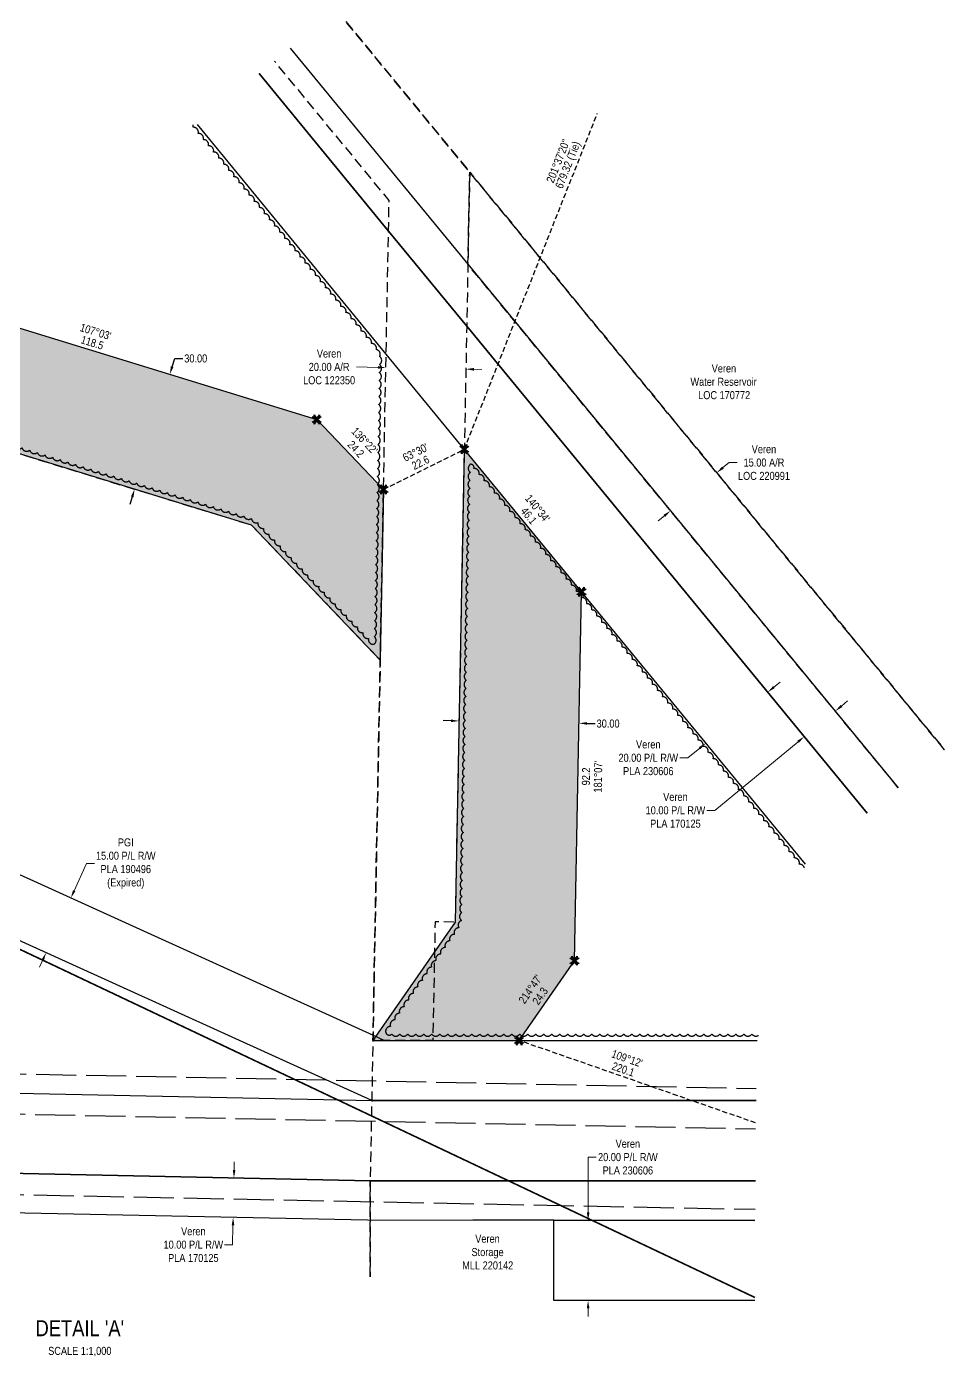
# Model space of a CAD drawing. Extents: x 407676 to 413335, y 6052236 to 6054942.
# Drawn here: x 408730 to 409876, y 6052425 to 6054086 of the extents above; entities that cross this region are included whole.
import ezdxf
from ezdxf.enums import TextEntityAlignment as Align

# ---------------------------------------------------------------- set-up
doc = ezdxf.new("R2010")
doc.units = 0
doc.header["$LTSCALE"] = 5
doc.header["$PDSIZE"] = 0.5
for name, pattern in [('0', [1, 1, 0]), ('DASHDOT2', [12.7, 6.35, -3.175, 0, -3.175]), ('foc-ACCESSROAD', [3.75, 2.5, -1.25]), ('foc-TIELINE', [1.875, 1.25, -0.625]), ('foc-TRAV', [1.875, 1.25, -0.625]), ('foc-UNSURVEYED', [12.5, 10, -2.5])]:
    doc.linetypes.add(name, pattern=pattern)
doc.layers.get('Defpoints').update_dxf_attribs({"color": 9})
for name, color, linetype in [('AS-WILDLIFE', 131, 'DASHDOT2'), ('C-AR', 13, 'foc-ACCESSROAD'), ('C-RW', 13, 'Continuous'), ('C-WS', 13, 'foc-ACCESSROAD'), ('DETAIL-T', 7, 'Continuous'), ('F-RW', 190, 'Continuous'), ('L-BD', 7, 'Continuous'), ('L-MON', 1, 'Continuous'), ('L-TIE', 7, 'foc-TIELINE'), ('L-USEC', 7, 'foc-UNSURVEYED'), ('P-PROPOSED', 10, 'Continuous'), ('P-PROPOSED-H', 21, 'Continuous'), ('P-TRAV', 4, 'foc-TRAV'), ('P-TXT', 4, 'Continuous'), ('T-BUSH', 110, '0')]:
    doc.layers.add(name, color=color, linetype=linetype)
for name, color, linetype, lineweight in [('C-AR-T', 13, 'Continuous', 9), ('C-RW-T', 13, 'Continuous', 9), ('C-WS-T', 13, 'Continuous', 9), ('F-RW-T', 190, 'Continuous', 9)]:
    doc.layers.add(name, color=color, linetype=linetype, lineweight=lineweight)
doc.styles.add('80CG', font='ARIALN.TTF', dxfattribs={"height": 10})
doc.styles.add('80L', font='ARIALN.TTF', dxfattribs={"height": 10})
doc.dimstyles.new('Compass 5 000', dxfattribs={"dimscale": 5, "dimtxt": 9, "dimasz": 2, "dimexe": 0.2, "dimexo": 0.0625, "dimgap": 0.5, "dimtad": 0, "dimtih": 1, "dimtoh": 1, "dimzin": 0, "dimdsep": 46, "dimtxsty": '80CG', "dimcen": 0.1, "dimse1": 1, "dimse2": 1, "dimclrd": 256, "dimclrt": 256, "dimaunit": 1, "dimadec": 4, "dimazin": 0, "dimtfac": 0.06, "dimtofl": 0, "dimtmove": 0, "dimatfit": 1, "dimfxl": 0.2, "dimtolj": 1, "dimtzin": 0, "dimlwd": -1, "dimarcsym": 0})

# ---------------------------------------------------------------- blocks, each defined once
blk = doc.blocks.new('*D57')
at = {"layer": 'C-RW-T', "transparency": 16777216}
for p, q in [((409663.3, 6053260.8), (409671, 6053267.2)), ((409570.7, 6053184.6), (409556, 6053172.6)), ((409556, 6053172.6), (409546, 6053172.6))]:
    blk.add_line(p, q, dxfattribs=at)
for points in [[(409662.3, 6053262.1), (409664.4, 6053259.6), (409655.6, 6053254.5)], [(409569.6, 6053185.9), (409571.7, 6053183.4), (409578.4, 6053191)]]:
    blk.add_solid(points, dxfattribs=at)
at = {"layer": 'Defpoints', "color": 0, "transparency": 16777216}
for p in [(409643, 6053269.8), (409655.6, 6053254.5), (409565.8, 6053206.3)]:
    blk.add_point(p, dxfattribs=at)
at = {"layer": 'C-RW-T', "transparency": 16777216, "insert": (409506.4, 6053172.6), "char_height": 10, "attachment_point": 5, "style": '80CG'}
blk.add_mtext('\\A1;Veren\\P20.00 P/L R/W\\PPLA 230606', dxfattribs=at)
blk = doc.blocks.new('*D60')
at = {"layer": 'Defpoints', "color": 0, "transparency": 16777216}
for p in [(408785.1, 6052997.6), (408809.5, 6052986.6), (408778.5, 6052918.3)]:
    blk.add_point(p, dxfattribs=at)
at = {"layer": 'F-RW-T', "transparency": 16777216}
for p, q in [((408789.3, 6053006.7), (408804.6, 6053040.5)), ((408804.6, 6053040.5), (408814.6, 6053040.5)), ((408750, 6052920.2), (408745.9, 6052911.1))]:
    blk.add_line(p, q, dxfattribs=at)
for points in [[(408787.8, 6053007.4), (408790.8, 6053006), (408785.1, 6052997.6)], [(408748.5, 6052920.9), (408751.5, 6052919.5), (408754.2, 6052929.3)]]:
    blk.add_solid(points, dxfattribs=at)
at = {"layer": 'F-RW-T', "transparency": 16777216, "insert": (408853.7, 6053040.5), "char_height": 10, "attachment_point": 5, "style": '80CG'}
blk.add_mtext('\\A1;PGI\\P15.00 P/L R/W\\PPLA 190496\\P(Expired)', dxfattribs=at)
blk = doc.blocks.new('TEMP')
h = blk.add_hatch(color=255)
h.dxf.hatch_style = 1
h.paths.add_polyline_path([(0, 0.25), (-0.67, 1.15), (-0.67, 0.67), (-1.15, 0.67), (-0.25, 0), (-1.15, -0.67), (-0.67, -0.67), (-0.67, -1.15), (0, -0.25), (0.67, -1.15), (0.67, -0.67), (1.15, -0.67), (0.25, 0), (1.15, 0.67), (0.67, 0.67), (0.67, 1.15)])
h.paths.add_polyline_path([(0.57, 0.85), (0.57, 0.57), (0.85, 0.57), (0.08, 0), (0.85, -0.57), (0.57, -0.57), (0.57, -0.85), (0, -0.08), (-0.57, -0.85), (-0.57, -0.57), (-0.85, -0.57), (-0.08, 0), (-0.85, 0.57), (-0.57, 0.57), (-0.57, 0.85), (0, 0.08)], flags=16)
h = blk.add_hatch(color=1)
h.dxf.hatch_style = 1
h.paths.add_polyline_path([(0, 0.08), (-0.57, 0.85), (-0.57, 0.57), (-0.85, 0.57), (-0.08, 0), (-0.85, -0.57), (-0.57, -0.57), (-0.57, -0.85), (0, -0.08), (0.57, -0.85), (0.57, -0.57), (0.85, -0.57), (0.08, 0), (0.85, 0.57), (0.57, 0.57), (0.57, 0.85)])
at = {"color": 1}
for p, q in [((-0.08, 0), (0.08, 0)), ((0, 0.08), (0, -0.08))]:
    blk.add_line(p, q, dxfattribs=at)
at = {"color": 255, "flags": 128}
blk.add_lwpolyline([(-0.25, 0), (-1.15, 0.67), (-0.67, 0.67), (-0.67, 1.15), (0, 0.25), (0.67, 1.15), (0.67, 0.67), (1.15, 0.67), (0.25, 0), (1.15, -0.67), (0.67, -0.67), (0.67, -1.15), (0, -0.25), (-0.67, -1.15), (-0.67, -0.67), (-1.15, -0.67)], close=True, dxfattribs=at)
at = {"color": 1, "flags": 128}
blk.add_lwpolyline([(-0.08, 0), (-0.85, 0.57), (-0.57, 0.57), (-0.57, 0.85), (0, 0.08), (0.57, 0.85), (0.57, 0.57), (0.85, 0.57), (0.08, 0), (0.85, -0.57), (0.57, -0.57), (0.57, -0.85), (0, -0.08), (-0.57, -0.85), (-0.57, -0.57), (-0.85, -0.57)], close=True, dxfattribs=at)
blk = doc.blocks.new('*D62')
at = {"layer": 'Defpoints', "color": 0, "transparency": 16777216}
for p in [(408908.7, 6053651.4), (408930.7, 6053644.6), (408886.7, 6053501.3)]:
    blk.add_point(p, dxfattribs=at)
at = {"layer": 'P-TXT', "transparency": 16777216}
for p, q in [((408911.6, 6053660.9), (408914.8, 6053671.2)), ((408914.8, 6053671.2), (408924.8, 6053671.2)), ((408861.8, 6053498.5), (408858.8, 6053488.9))]:
    blk.add_line(p, q, dxfattribs=at)
for points in [[(408910, 6053661.4), (408913.2, 6053660.4), (408908.7, 6053651.4)], [(408860.2, 6053499), (408863.4, 6053498), (408864.7, 6053508)]]:
    blk.add_solid(points, dxfattribs=at)
at = {"layer": 'P-TXT', "transparency": 16777216, "insert": (408941.1, 6053671.2), "char_height": 10, "attachment_point": 5, "style": '80CG'}
blk.add_mtext('\\A1;30.00', dxfattribs=at)
blk = doc.blocks.new('*D63')
at = {"layer": 'Defpoints', "color": 0, "transparency": 16777216}
for p in [(409419.9, 6053215.7), (409269.3, 6053185.5), (409419.3, 6053182.6)]:
    blk.add_point(p, dxfattribs=at)
at = {"layer": 'P-TXT', "transparency": 16777216}
for p, q in [((409260, 6053218.8), (409250, 6053219)), ((409429.9, 6053215.5), (409439.9, 6053215.3))]:
    blk.add_line(p, q, dxfattribs=at)
for points in [[(409260, 6053220.5), (409260, 6053217.2), (409270, 6053218.6)], [(409429.9, 6053217.2), (409429.9, 6053213.9), (409419.9, 6053215.7)]]:
    blk.add_solid(points, dxfattribs=at)
at = {"layer": 'P-TXT', "transparency": 16777216, "insert": (409456.2, 6053215.3), "char_height": 10, "attachment_point": 5, "style": '80CG', "bg_fill": 3, "box_fill_scale": 1.1, "bg_fill_color": 256, "bg_fill_true_color": 13158600, "bg_fill_transparency": 0}
blk.add_mtext('\\A1;30.00', dxfattribs=at)
blk = doc.blocks.new('*D64')
at = {"layer": 'C-RW-T', "transparency": 16777216}
for p, q in [((409747.7, 6053237.2), (409755.4, 6053243.6)), ((409693.5, 6053192.7), (409589.4, 6053107)), ((409589.4, 6053107), (409579.4, 6053107))]:
    blk.add_line(p, q, dxfattribs=at)
for points in [[(409746.6, 6053238.5), (409748.8, 6053235.9), (409740, 6053230.9)], [(409692.4, 6053193.9), (409694.6, 6053191.4), (409701.2, 6053199)]]:
    blk.add_solid(points, dxfattribs=at)
at = {"layer": 'Defpoints', "color": 0, "transparency": 16777216}
for p in [(409742.9, 6053227.3), (409701.2, 6053199), (409704.1, 6053195.5)]:
    blk.add_point(p, dxfattribs=at)
at = {"layer": 'C-RW-T', "transparency": 16777216, "insert": (409540.3, 6053107), "char_height": 10, "attachment_point": 5, "style": '80CG'}
blk.add_mtext('\\A1;Veren\\P10.00 P/L R/W\\PPLA 170125', dxfattribs=at)
blk = doc.blocks.new('*D65')
at = {"layer": 'C-AR-T', "transparency": 16777216}
for p, q in [((409599.7, 6053534.9), (409607.4, 6053541.2)), ((409607.4, 6053541.2), (409617.4, 6053541.2)), ((409526.5, 6053474.7), (409518.8, 6053468.3))]:
    blk.add_line(p, q, dxfattribs=at)
for points in [[(409598.6, 6053536.2), (409600.7, 6053533.6), (409591.9, 6053528.5)], [(409525.4, 6053476), (409527.5, 6053473.4), (409534.2, 6053481)]]:
    blk.add_solid(points, dxfattribs=at)
at = {"layer": 'Defpoints', "color": 0, "transparency": 16777216}
for p in [(409591.9, 6053528.5), (409592.9, 6053527.4), (409535.1, 6053479.9)]:
    blk.add_point(p, dxfattribs=at)
at = {"layer": 'C-AR-T', "transparency": 16777216, "insert": (409650.9, 6053541.2), "char_height": 10, "attachment_point": 5, "style": '80CG'}
blk.add_mtext('\\A1;Veren\\P15.00 A/R\\PLOC 220991', dxfattribs=at)
blk = doc.blocks.new('*D66')
at = {"layer": 'C-AR-T', "transparency": 16777216}
for p, q in [((409168.6, 6053660), (409142, 6053660.6)), ((409288.5, 6053657.7), (409298.5, 6053657.5))]:
    blk.add_line(p, q, dxfattribs=at)
for points in [[(409168.6, 6053661.7), (409168.6, 6053658.4), (409178.6, 6053659.8)], [(409288.6, 6053659.3), (409288.5, 6053656), (409278.5, 6053657.9)]]:
    blk.add_solid(points, dxfattribs=at)
at = {"layer": 'Defpoints', "color": 0, "transparency": 16777216}
for p in [(409179, 6053680.3), (409278.9, 6053678.4), (409178.6, 6053659.8)]:
    blk.add_point(p, dxfattribs=at)
at = {"layer": 'C-AR-T', "transparency": 16777216, "insert": (409107.7, 6053660.6), "char_height": 10, "attachment_point": 5, "style": '80CG'}
blk.add_mtext('\\A1;Veren\\P20.00 A/R\\PLOC 122350', dxfattribs=at)
blk = doc.blocks.new('*D74')
at = {"layer": 'C-RW-T', "transparency": 16777216}
for p, q in [((408989, 6052658), (408989.2, 6052668)), ((408987.6, 6052588.8), (408987.1, 6052564.7)), ((408987.1, 6052564.7), (408977.1, 6052564.7))]:
    blk.add_line(p, q, dxfattribs=at)
for points in [[(408987.4, 6052658.1), (408990.7, 6052658), (408988.8, 6052648)], [(408986, 6052588.8), (408989.3, 6052588.7), (408987.8, 6052598.8)]]:
    blk.add_solid(points, dxfattribs=at)
at = {"layer": 'Defpoints', "color": 0, "transparency": 16777216}
for p in [(408913, 6052649.6), (408912, 6052600.3), (408987.8, 6052598.8)]:
    blk.add_point(p, dxfattribs=at)
at = {"layer": 'C-RW-T', "transparency": 16777216, "insert": (408938.1, 6052564.7), "char_height": 10, "attachment_point": 5, "style": '80CG'}
blk.add_mtext('\\A1;Veren\\P10.00 P/L R/W\\PPLA 170125', dxfattribs=at)
blk = doc.blocks.new('*D75')
at = {"layer": 'C-RW-T', "transparency": 16777216}
for p, q in [((409431.3, 6052605.2), (409431.3, 6052674)), ((409431.3, 6052674), (409441.3, 6052674)), ((409431.2, 6052485.1), (409431.2, 6052475.1))]:
    blk.add_line(p, q, dxfattribs=at)
for points in [[(409429.6, 6052605.2), (409433, 6052605.2), (409431.3, 6052595.2)], [(409429.6, 6052485.1), (409432.9, 6052485.1), (409431.2, 6052495.1)]]:
    blk.add_solid(points, dxfattribs=at)
at = {"layer": 'Defpoints', "color": 0, "transparency": 16777216}
for p in [(409431.3, 6052595.2), (409494.5, 6052595.2), (409494.4, 6052495.1)]:
    blk.add_point(p, dxfattribs=at)
at = {"layer": 'C-RW-T', "transparency": 16777216, "insert": (409480.9, 6052674), "char_height": 10, "attachment_point": 5, "style": '80CG'}
blk.add_mtext('\\A1;Veren\\P20.00 P/L R/W\\PPLA 230606', dxfattribs=at)

msp = doc.modelspace()

# ---------------------------------------------------------------- hatches: boundary and pattern name
at = {"layer": 'P-PROPOSED-H'}
h = msp.add_hatch(color=256, dxfattribs=at)
h.dxf.hatch_style = 1
h.paths.add_polyline_path([(409171.559, 6053294.608), (409010.755, 6053463.227), (408471.591, 6053628.615), (408501.985, 6053695.895), (408525.942, 6053768.774), (409092.204, 6053595.073), (409175.658, 6053507.563)])
h = msp.add_hatch(color=256, dxfattribs=at)
h.dxf.hatch_style = 1
h.paths.add_polyline_path([(409344.966, 6052819.674), (409414.126, 6052919.276), (409423.095, 6053379.811), (409276.599, 6053557.895), (409265.103, 6052967.539), (409162.406, 6052819.641)])

# ---------------------------------------------------------------- linework, layer by layer
at = {"layer": 'AS-WILDLIFE', "const_width": 2.001, "flags": 128}
msp.add_lwpolyline([(407694.769, 6053419.484), (409639.676, 6052498.739)], dxfattribs=at)
at = {"layer": 'C-AR', "flags": 128}
for points in [[(409116.867, 6054106.225), (409283.363, 6053903.738), (409281.061, 6053788.781), (409279.598, 6053711.632), (409276.599, 6053557.895), (409265.103, 6052967.539), (409240.107, 6052968.002), (409237.215, 6052819.655), (409177.043, 6052819.617), (409162.406, 6052819.608), (409162.537, 6052826.382), (409171.559, 6053294.608), (409178.914, 6053676.668), (409181.937, 6053830.354), (409182.649, 6053868.566), (409039.481, 6054042.594)], [(409876.335, 6053182.704), (409283.363, 6053903.738), (409116.867, 6054106.225)], [(409818.645, 6053135.247), (409281.061, 6053788.781), (409283.363, 6053903.738), (409876.335, 6053182.704)]]:
    msp.add_lwpolyline(points, dxfattribs=at)
at = {"layer": 'C-RW'}
for points in [[(409059.022, 6054058.662), (409281.061, 6053788.781), (409818.645, 6053135.247)], [(409779.894, 6053103.37), (409279.598, 6053711.632), (409181.937, 6053830.354), (409020.328, 6054026.846)], [(409020.328, 6054026.846), (409181.937, 6053830.354), (409279.598, 6053711.632), (409779.894, 6053103.37)], [(409702.723, 6053039.887), (409276.599, 6053557.895), (409178.914, 6053676.668), (408943.102, 6053963.346)], [(409640.427, 6052644.532), (409159.001, 6052644.405), (408232.632, 6052663.844), (408235.097, 6052763.812), (409160.955, 6052744.799), (409181.009, 6052744.635), (409641.109, 6052744.636)], [(409639.713, 6052595.1), (409388.309, 6052595.229), (409287.121, 6052595.3), (409158.987, 6052594.748), (409155.781, 6052595.372), (408156.67, 6052615.592), (408157.085, 6052636.44), (408157.661, 6052665.42), (408232.632, 6052663.844), (409159.001, 6052644.405), (409640.427, 6052644.532)], [(409639.675, 6052495.055), (409388.294, 6052495.151), (409388.309, 6052595.229), (409639.713, 6052595.1)]]:
    msp.add_lwpolyline(points, dxfattribs=at)
at = {"layer": 'C-WS', "flags": 128}
for points in [[(408129.238, 6052557.719), (408128.154, 6052561.969), (408124.046, 6052580.811), (408120.599, 6052599.78), (408117.817, 6052618.862), (408115.782, 6052637.261), (408114.259, 6052657.259), (408113.894, 6052666.34), (408113.488, 6052676.527), (408113.389, 6052695.808), (408113.965, 6052715.082), (408115.216, 6052734.325), (408117.135, 6052753.512), (408119.725, 6052772.621), (408122.368, 6052788.032), (408122.978, 6052791.626), (408126.897, 6052810.508), (408131.47, 6052829.24), (408136.698, 6052847.801), (408142.567, 6052866.17), (408149.076, 6052884.321), (408163.961, 6052919.887), (408164.067, 6052924.504), (408171.618, 6053314.345), (408246.442, 6053312.464), (408328.058, 6053310.884), (408471.591, 6053628.615), (409010.755, 6053463.227), (409171.559, 6053294.608), (409162.537, 6052826.382), (409162.402, 6052819.417), (409161.394, 6052767.42), (409160.955, 6052744.799), (409159.001, 6052644.405), (409159.002, 6052616.563), (409158.987, 6052594.748), (409158.961, 6052524.525)], [(409158.961, 6052524.525), (409158.987, 6052594.748), (409159.002, 6052616.563), (409159.001, 6052644.405), (409640.427, 6052644.532)]]:
    msp.add_lwpolyline(points, dxfattribs=at)
at = {"layer": 'F-RW'}
msp.add_lwpolyline([(409641.109, 6052744.636), (409181.009, 6052744.635), (409160.955, 6052744.799), (409108.702, 6052768.464), (408447.912, 6053068.22), (408478.582, 6053136.694), (409162.537, 6052826.382), (409177.043, 6052819.617), (409237.215, 6052819.655), (409642.3, 6052819.729)], dxfattribs=at)
at = {"layer": 'L-TIE'}
msp.add_line((409276.599, 6053557.895), (409442.744, 6053977.057), dxfattribs=at)
at = {"layer": 'L-USEC'}
for p, q in [((407679.39, 6052798.632), (409641.109, 6052759.698)), ((407678.393, 6052748.372), (409640.41, 6052709.432)), ((407676.398, 6052647.852), (409639.72, 6052608.886))]:
    msp.add_line(p, q, dxfattribs=at)
at = {"layer": 'P-PROPOSED', "flags": 128}
msp.add_lwpolyline([(409171.559, 6053294.608), (409010.755, 6053463.227), (408471.591, 6053628.615), (408501.985, 6053695.895), (408525.942, 6053768.774), (409092.204, 6053595.073), (409175.658, 6053507.563)], close=True, dxfattribs=at)
at = {"layer": 'P-PROPOSED'}
msp.add_lwpolyline([(409344.966, 6052819.674), (409414.126, 6052919.276), (409423.095, 6053379.811), (409276.599, 6053557.895), (409265.103, 6052967.539), (409162.406, 6052819.641)], close=True, dxfattribs=at)
at = {"layer": 'P-TRAV'}
for p, q in [((409175.658, 6053507.563), (409276.599, 6053557.895)), ((409640.536, 6052716.75), (409344.966, 6052819.674))]:
    msp.add_line(p, q, dxfattribs=at)
at = {"layer": 'T-BUSH', "flags": 128}
for points in [[(408586.94, 6053935.719, 0.14820043), (408588.147, 6053932.392, 0.52056705), (408585.025, 6053922.896, 0.52056705), (408581.904, 6053913.4, 0.52056705), (408578.782, 6053903.905, 0.52056705), (408575.66, 6053894.409, 0.52056705), (408572.539, 6053884.913, 0.52056705), (408569.417, 6053875.418, 0.52056705), (408566.296, 6053865.922, 0.52056705), (408563.174, 6053856.426, 0.52056705), (408560.053, 6053846.93, 0.52056705), (408556.931, 6053837.435, 0.52056705), (408553.809, 6053827.939, 0.52056705), (408550.688, 6053818.443, 0.52056705), (408547.566, 6053808.947, 0.52056705), (408544.445, 6053799.452, 0.52056705), (408541.323, 6053789.956, 0.52056705), (408538.201, 6053780.46, 0.52056705), (408535.08, 6053770.964, 0.52056705), (408531.958, 6053761.469, 0.52056705), (408528.837, 6053751.973, 0.52056705), (408525.715, 6053742.477, 0.52056705), (408522.594, 6053732.981, 0.52056705), (408519.472, 6053723.486, 0.52056705), (408516.35, 6053713.99, 0.52056705), (408513.229, 6053704.494, 0.52056705), (408510.107, 6053694.998, 0.52056705), (408506.202, 6053685.807, 0.52056705), (408502.087, 6053676.698, 0.52056705), (408497.972, 6053667.589, 0.52056705), (408493.857, 6053658.48, 0.52056705), (408489.742, 6053649.37, 0.52056705), (408485.627, 6053640.261, 0.52056705), (408485.183, 6053632.81, 0.52056705), (408494.739, 6053629.879, 0.52056705), (408504.295, 6053626.948, 0.52056705), (408513.851, 6053624.016, 0.52056705), (408523.407, 6053621.085, 0.52056705), (408532.963, 6053618.154, 0.52056705), (408542.52, 6053615.222, 0.52056705), (408552.076, 6053612.291, 0.52056705), (408561.632, 6053609.36, 0.52056705), (408571.188, 6053606.428, 0.52056705), (408580.744, 6053603.497, 0.52056705), (408590.301, 6053600.566, 0.52056705), (408599.857, 6053597.634, 0.52056705), (408609.413, 6053594.703, 0.52056705), (408618.969, 6053591.771, 0.52056705), (408628.525, 6053588.84, 0.52056705), (408638.081, 6053585.909, 0.52056705), (408647.638, 6053582.977, 0.52056705), (408657.194, 6053580.046, 0.52056705), (408666.75, 6053577.115, 0.52056705), (408676.306, 6053574.183, 0.52056705), (408685.862, 6053571.252, 0.52056705), (408695.418, 6053568.321, 0.52056705), (408704.975, 6053565.389, 0.52056705), (408714.531, 6053562.458, 0.52056705), (408724.087, 6053559.526, 0.52056705), (408733.643, 6053556.595, 0.52056705), (408743.199, 6053553.664, 0.52056705), (408752.756, 6053550.732, 0.52056705), (408762.312, 6053547.801, 0.52056705), (408771.868, 6053544.87, 0.52056705), (408781.424, 6053541.938, 0.52056705), (408790.98, 6053539.007, 0.52056705), (408800.536, 6053536.076, 0.52056705), (408810.093, 6053533.144, 0.52056705), (408819.649, 6053530.213, 0.52056705), (408829.205, 6053527.282, 0.52056705), (408838.761, 6053524.35, 0.52056705), (408848.317, 6053521.419, 0.52056705), (408857.874, 6053518.487, 0.52056705), (408867.43, 6053515.556, 0.52056705), (408876.986, 6053512.625, 0.52056705), (408886.542, 6053509.693, 0.52056705), (408896.098, 6053506.762, 0.52056705), (408905.654, 6053503.831, 0.52056705), (408915.211, 6053500.899, 0.52056705), (408924.767, 6053497.968, 0.52056705), (408934.323, 6053495.037, 0.52056705), (408943.879, 6053492.105, 0.52056705), (408953.435, 6053489.174, 0.52056705), (408962.991, 6053486.242, 0.52056705), (408972.548, 6053483.311, 0.52056705), (408982.104, 6053480.38, 0.52056705), (408991.66, 6053477.448, 0.52056705), (409001.216, 6053474.517, 0.52056705), (409010.772, 6053471.586, 0.52056705), (409018.874, 6053466.3, 0.52056705), (409025.772, 6053459.066, 0.52056705), (409032.671, 6053451.833, 0.52056705), (409039.569, 6053444.599, 0.52056705), (409046.468, 6053437.365, 0.52056705), (409053.366, 6053430.132, 0.52056705), (409060.264, 6053422.898, 0.52056705), (409067.163, 6053415.664, 0.52056705), (409074.061, 6053408.431, 0.52056705), (409080.96, 6053401.197, 0.52056705), (409087.858, 6053393.963, 0.52056705), (409094.756, 6053386.73, 0.52056705), (409101.655, 6053379.496, 0.52056705), (409108.553, 6053372.263, 0.52056705), (409115.452, 6053365.029, 0.52056705), (409122.35, 6053357.795, 0.52056705), (409129.248, 6053350.562, 0.52056705), (409136.147, 6053343.328, 0.52056705), (409143.045, 6053336.094, 0.52056705), (409149.944, 6053328.861, 0.52056705), (409156.842, 6053321.627, 0.52056705), (409163.74, 6053314.393, 0.52056705), (409164.125, 6053323.894, 0.52056705), (409164.317, 6053333.887, 0.52056705), (409164.51, 6053343.881, 0.52056705), (409164.702, 6053353.875, 0.52056705), (409164.894, 6053363.869, 0.52056705), (409165.087, 6053373.863, 0.52056705), (409165.279, 6053383.857, 0.52056705), (409165.471, 6053393.85, 0.52056705), (409165.664, 6053403.844, 0.52056705), (409165.856, 6053413.838, 0.52056705), (409166.049, 6053423.832, 0.52056705), (409166.241, 6053433.826, 0.52056705), (409166.433, 6053443.819, 0.52056705), (409166.626, 6053453.813, 0.52056705), (409166.818, 6053463.807, 0.52056705), (409167.01, 6053473.801, 0.52056705), (409167.203, 6053483.795, 0.52056705), (409167.395, 6053493.789, 0.52056705), (409167.588, 6053503.782, 0.52056705), (409167.781, 6053513.776, 0.52056705), (409167.974, 6053523.77, 0.52056705), (409168.168, 6053533.764, 0.52056705), (409168.361, 6053543.758, 0.52056705), (409168.555, 6053553.751, 0.52056705), (409168.748, 6053563.745, 0.52056705), (409168.942, 6053573.739, 0.52056705), (409169.135, 6053583.733, 0.52056705), (409169.329, 6053593.727, 0.52056705), (409169.522, 6053603.72, 0.52056705), (409169.716, 6053613.714, 0.52056705), (409169.909, 6053623.708, 0.52056705), (409170.103, 6053633.702, 0.52056705), (409170.296, 6053643.696, 0.52056705), (409170.49, 6053653.689, 0.52056705), (409170.684, 6053663.683, 0.52056705), (409170.877, 6053673.677, 0.52056705), (409166.768, 6053682.173, 0.52056705), (409160.409, 6053689.885, 0.52056705), (409154.051, 6053697.597, 0.52056705), (409147.692, 6053705.31, 0.52056705), (409141.333, 6053713.022, 0.52056705), (409134.974, 6053720.734, 0.52056705), (409128.616, 6053728.447, 0.52056705), (409122.257, 6053736.159, 0.52056705), (409115.898, 6053743.871, 0.52056705), (409109.54, 6053751.584, 0.52056705), (409103.181, 6053759.296, 0.52056705), (409096.822, 6053767.009, 0.52056705), (409090.464, 6053774.721, 0.52056705), (409084.105, 6053782.433, 0.52056705), (409077.746, 6053790.146, 0.52056705), (409071.388, 6053797.858, 0.52056705), (409065.029, 6053805.57, 0.52056705), (409058.67, 6053813.283, 0.52056705), (409052.312, 6053820.995, 0.52056705), (409045.953, 6053828.708, 0.52056705), (409039.594, 6053836.42, 0.52056705), (409033.236, 6053844.132, 0.52056705), (409026.877, 6053851.845, 0.52056705), (409020.518, 6053859.557, 0.52056705), (409014.16, 6053867.269, 0.52056705), (409007.801, 6053874.982, 0.52056705), (409001.442, 6053882.694, 0.52056705), (408995.084, 6053890.406, 0.52056705), (408988.725, 6053898.119, 0.52056705), (408982.366, 6053905.831, 0.52056705), (408976.008, 6053913.544, 0.52056705), (408969.649, 6053921.256, 0.52056705), (408963.29, 6053928.968, 0.52056705), (408956.931, 6053936.681, 0.52056705), (408950.573, 6053944.393, 0.52056705), (408944.214, 6053952.105, 0.52056705), (408937.855, 6053959.818, 0.13018417), (408937.891, 6053962.942, 0.13018417)], [(409701.398, 6053035.062, 0.37166842), (409694.994, 6053039.805, 0.52056705), (409688.669, 6053047.545, 0.52056705), (409682.345, 6053055.286, 0.52056705), (409676.02, 6053063.026, 0.52056705), (409669.696, 6053070.767, 0.52056705), (409663.371, 6053078.507, 0.52056705), (409657.047, 6053086.248, 0.52056705), (409650.722, 6053093.988, 0.52056705), (409644.398, 6053101.728, 0.52056705), (409638.073, 6053109.469, 0.52056705), (409631.749, 6053117.209, 0.52056705), (409625.424, 6053124.95, 0.52056705), (409619.1, 6053132.69, 0.52056705), (409612.775, 6053140.431, 0.52056705), (409606.451, 6053148.171, 0.52056705), (409600.126, 6053155.911, 0.52056705), (409593.802, 6053163.652, 0.52056705), (409587.477, 6053171.392, 0.52056705), (409581.153, 6053179.133, 0.52056705), (409574.828, 6053186.873, 0.52056705), (409568.504, 6053194.613, 0.52056705), (409562.179, 6053202.354, 0.52056705), (409555.855, 6053210.094, 0.52056705), (409549.53, 6053217.835, 0.52056705), (409543.206, 6053225.575, 0.52056705), (409536.881, 6053233.316, 0.52056705), (409530.557, 6053241.056, 0.52056705), (409524.232, 6053248.796, 0.52056705), (409517.908, 6053256.537, 0.52056705), (409511.583, 6053264.277, 0.52056705), (409505.259, 6053272.018, 0.52056705), (409498.934, 6053279.758, 0.52056705), (409492.61, 6053287.499, 0.52056705), (409486.285, 6053295.239, 0.52056705), (409479.961, 6053302.979, 0.52056705), (409473.636, 6053310.72, 0.52056705), (409467.312, 6053318.46, 0.52056705), (409460.987, 6053326.201, 0.52056705), (409454.663, 6053333.941, 0.52056705), (409448.338, 6053341.682, 0.52056705), (409442.014, 6053349.422, 0.52056705), (409435.689, 6053357.162, 0.52056705), (409429.365, 6053364.903, 0.52056705), (409423.04, 6053372.643, 0.52056705), (409416.666, 6053380.342, 0.52056705), (409410.262, 6053388.017, 0.52056705), (409403.858, 6053395.692, 0.52056705), (409397.454, 6053403.367, 0.52056705), (409391.051, 6053411.042, 0.52056705), (409384.647, 6053418.717, 0.52056705), (409378.243, 6053426.392, 0.52056705), (409371.839, 6053434.067, 0.52056705), (409365.436, 6053441.742, 0.52056705), (409359.032, 6053449.417, 0.52056705), (409352.628, 6053457.092, 0.52056705), (409346.224, 6053464.767, 0.52056705), (409339.821, 6053472.442, 0.52056705), (409333.417, 6053480.117, 0.52056705), (409327.013, 6053487.792, 0.52056705), (409320.609, 6053495.467, 0.52056705), (409314.206, 6053503.142, 0.52056705), (409307.802, 6053510.817, 0.52056705), (409301.398, 6053518.492, 0.52056705), (409294.995, 6053526.167, 0.52056705), (409288.591, 6053533.842, 0.52056705), (409284.232, 6053539.066, 0.52056705), (409284.037, 6053529.072, 0.52056705), (409283.843, 6053519.078, 0.52056705), (409283.648, 6053509.085, 0.52056705), (409283.453, 6053499.091, 0.52056705), (409283.259, 6053489.097, 0.52056705), (409283.064, 6053479.103, 0.52056705), (409282.87, 6053469.109, 0.52056705), (409282.675, 6053459.116, 0.52056705), (409282.48, 6053449.122, 0.52056705), (409282.286, 6053439.128, 0.52056705), (409282.091, 6053429.134, 0.52056705), (409281.896, 6053419.141, 0.52056705), (409281.702, 6053409.147, 0.52056705), (409281.507, 6053399.153, 0.52056705), (409281.312, 6053389.159, 0.52056705), (409281.118, 6053379.165, 0.52056705), (409280.923, 6053369.172, 0.52056705), (409280.728, 6053359.178, 0.52056705), (409280.534, 6053349.184, 0.52056705), (409280.339, 6053339.19, 0.52056705), (409280.144, 6053329.197, 0.52056705), (409279.95, 6053319.203, 0.52056705), (409279.755, 6053309.209, 0.52056705), (409279.561, 6053299.215, 0.52056705), (409279.366, 6053289.222, 0.52056705), (409279.171, 6053279.228, 0.52056705), (409278.977, 6053269.234, 0.52056705), (409278.782, 6053259.24, 0.52056705), (409278.587, 6053249.246, 0.52056705), (409278.393, 6053239.253, 0.52056705), (409278.198, 6053229.259, 0.52056705), (409278.003, 6053219.265, 0.52056705), (409277.809, 6053209.271, 0.52056705), (409277.614, 6053199.278, 0.52056705), (409277.419, 6053189.284, 0.52056705), (409277.225, 6053179.29, 0.52056705), (409277.03, 6053169.296, 0.52056705), (409276.835, 6053159.302, 0.52056705), (409276.641, 6053149.309, 0.52056705), (409276.446, 6053139.315, 0.52056705), (409276.252, 6053129.321, 0.52056705), (409276.057, 6053119.327, 0.52056705), (409275.862, 6053109.334, 0.52056705), (409275.668, 6053099.34, 0.52056705), (409275.473, 6053089.346, 0.52056705), (409275.278, 6053079.352, 0.52056705), (409275.084, 6053069.358, 0.52056705), (409274.889, 6053059.365, 0.52056705), (409274.694, 6053049.371, 0.52056705), (409274.5, 6053039.377, 0.52056705), (409274.305, 6053029.383, 0.52056705), (409274.11, 6053019.39, 0.52056705), (409273.916, 6053009.396, 0.52056705), (409273.721, 6052999.402, 0.52056705), (409273.526, 6052989.408, 0.52056705), (409273.332, 6052979.415, 0.52056705), (409273.137, 6052969.421, 0.52056705), (409269.891, 6052960.415, 0.52056705), (409264.19, 6052952.205, 0.52056705), (409258.489, 6052943.994, 0.52056705), (409252.788, 6052935.784, 0.52056705), (409247.087, 6052927.574, 0.52056705), (409241.386, 6052919.363, 0.52056705), (409235.685, 6052911.153, 0.52056705), (409229.983, 6052902.942, 0.52056705), (409224.282, 6052894.732, 0.52056705), (409218.581, 6052886.521, 0.52056705), (409212.88, 6052878.311, 0.52056705), (409207.179, 6052870.101, 0.52056705), (409201.478, 6052861.89, 0.52056705), (409195.777, 6052853.68, 0.52056705), (409190.076, 6052845.469, 0.52056705), (409184.375, 6052837.259, 0.52056705), (409178.674, 6052829.048, 0.52056705), (409185.977, 6052827.642, 0.52056705), (409195.973, 6052827.644, 0.52056705), (409205.969, 6052827.645, 0.52056705), (409215.964, 6052827.647, 0.52056705), (409225.96, 6052827.649, 0.52056705), (409235.956, 6052827.651, 0.52056705), (409245.951, 6052827.653, 0.52056705), (409255.947, 6052827.655, 0.52056705), (409265.943, 6052827.656, 0.52056705), (409275.938, 6052827.658, 0.52056705), (409285.934, 6052827.66, 0.52056705), (409295.93, 6052827.662, 0.52056705), (409305.925, 6052827.664, 0.52056705), (409315.921, 6052827.666, 0.52056705), (409325.917, 6052827.667, 0.52056705), (409335.912, 6052827.669, 0.52056705), (409345.908, 6052827.671, 0.52056705), (409355.904, 6052827.673, 0.52056705), (409365.899, 6052827.675, 0.52056705), (409375.895, 6052827.677, 0.52056705), (409385.891, 6052827.678, 0.52056705), (409395.886, 6052827.68, 0.52056705), (409405.882, 6052827.682, 0.52056705), (409415.878, 6052827.684, 0.52056705), (409425.873, 6052827.686, 0.52056705), (409435.869, 6052827.688, 0.52056705), (409445.865, 6052827.689, 0.52056705), (409455.86, 6052827.691, 0.52056705), (409465.856, 6052827.693, 0.52056705), (409475.852, 6052827.695, 0.52056705), (409485.847, 6052827.697, 0.52056705), (409495.843, 6052827.699, 0.52056705), (409505.839, 6052827.7, 0.52056705), (409515.834, 6052827.702, 0.52056705), (409525.83, 6052827.704, 0.52056705), (409535.826, 6052827.706, 0.52056705), (409545.821, 6052827.708, 0.52056705), (409555.817, 6052827.71, 0.52056705), (409565.813, 6052827.711, 0.52056705), (409575.808, 6052827.713, 0.52056705), (409585.804, 6052827.715, 0.52056705), (409595.8, 6052827.717, 0.52056705), (409605.795, 6052827.719, 0.52056705), (409615.791, 6052827.721, 0.52056705), (409625.787, 6052827.722, 0.52056705), (409635.782, 6052827.724, 0.40043132), (409644.04, 6052826.068, 0.40043132)]]:
    msp.add_lwpolyline(points, format="xyb", dxfattribs=at)

# ---------------------------------------------------------------- block references
at = {"layer": 'L-MON', "color": 3, "xscale": 4.997835, "yscale": 4.997835, "zscale": 4.997835}
for p in [(409092.204, 6053595.073), (409276.599, 6053557.895), (409175.658, 6053507.563), (409423.095, 6053379.811), (409414.126, 6052919.276), (409344.966, 6052819.674)]:
    msp.add_blockref('TEMP', p, dxfattribs=at)

# ---------------------------------------------------------------- texts
at = {"layer": 'C-AR-T', "insert": (409558.967, 6053663.778), "char_height": 10, "attachment_point": 1, "style": '80L'}
msp.add_mtext_dynamic_manual_height_columns('\\pi26.64959;Veren\\P\\pi0.12844;Water Reservoir\\P\\pi9.73281;LOC 170772', width=83.00587, gutter_width=50, heights=[0], dxfattribs=at)
at = {"layer": 'C-WS-T', "insert": (409272.597, 6052577.142), "char_height": 10, "attachment_point": 1, "style": '80L'}
msp.add_mtext_dynamic_manual_height_columns('\\pi17.68984;Veren\\P\\pi12.98997;Storage\\P\\pi1.42449;MLL 220142', width=65.08636, gutter_width=50, heights=[0], dxfattribs=at)
at = {"layer": 'DETAIL-T', "color": 3, "insert": (408796.291, 6052447.817), "char_height": 20.00872, "width": 109.75672, "attachment_point": 5, "style": '80CG'}
msp.add_mtext("DETAIL 'A'\\P{\\H0.5x;SCALE 1:1,000}", dxfattribs=at)
at = {"layer": 'L-BD', "style": '80L'}
for s, height, rotation, p in [("201°37'20''", 9.99567, 68.378, (409393.685, 6053917.713)), ('679.32 (Tie)', 9.99567, 68.378, (409406.926, 6053912.465)), ("107%%d03'", 9.9957, 342.9466, (408816.035, 6053704.619)), ('118.5', 9.9957, 342.9466, (408811.858, 6053691.002)), ("136%%d22'", 9.9957, 313.641, (409152.015, 6053568.564)), ('24.2', 9.9957, 313.641, (409141.165, 6053558.216)), ("63%%d30'", 9.9957, 26.5022, (409215.536, 6053553.974)), ('22.6', 9.9957, 26.5022, (409221.892, 6053541.227)), ("140%%d34'", 9.9957, 309.4414, (409368.181, 6053483.935)), ('46.1', 9.9957, 309.4414, (409357.181, 6053474.886)), ("181%%d07'", 9.9957, 88.884348, (409443.595, 6053149.057)), ('92.2', 9.9957, 88.884348, (409428.604, 6053149.349)), ("214%%d47'", 9.9957, 55.225, (409359.02, 6052883.728)), ('24.3', 9.9957, 55.225, (409371.335, 6052875.176)), ("109%%d12'", 9.9957, 340.8007, (409479.82, 6052797.177)), ('220.1', 9.9957, 340.8007, (409475.136, 6052783.725))]:
    msp.add_text(s, height=height, rotation=rotation, dxfattribs=at).set_placement(p, align=Align.MIDDLE)

# ---------------------------------------------------------------- dimensions: what is measured, and where the dimension line sits
at = {"layer": 'C-AR-T'}
dim = msp.add_linear_dim(base=(409178.583, 6053659.842), p1=(409278.949, 6053678.36), p2=(409178.986, 6053680.326), angle=178.873122, text='Veren\\P20.00 A/R\\PLOC 122350', dimstyle='Compass 5 000', dxfattribs=at)
dim.commit()
dim.dimension.update_dxf_attribs({"geometry": '*D66', "text_midpoint": (409107.72, 6053660.561), "dimtype": 161})
dim = msp.add_aligned_dim(p1=(409535.148, 6053479.89), p2=(409592.884, 6053527.371), distance=1.485, text='Veren\\P15.00 A/R\\PLOC 220991', dimstyle='Compass 5 000', dxfattribs=at)
dim.commit()
dim.dimension.update_dxf_attribs({"geometry": '*D65', "text_midpoint": (409650.901, 6053541.222)})
at = {"layer": 'C-RW-T'}
for base, p1, p2, angle, text, picture, middle in [((409655.599, 6053254.489), (409565.838, 6053206.288), (409643.026, 6053269.775), 39.437365, 'Veren\\P20.00 P/L R/W\\PPLA 230606', '*D57', (409506.449, 6053172.559)), ((409701.228, 6053199.012), (409742.897, 6053227.333), (409704.148, 6053195.462), 219.437365, 'Veren\\P10.00 P/L R/W\\PPLA 170125', '*D64', (409540.319, 6053107.038)), ((409431.295, 6052595.206), (409494.404, 6052495.11), (409494.455, 6052595.174), 89.970617, 'Veren\\P20.00 P/L R/W\\PPLA 230606', '*D75', (409480.875, 6052674.034)), ((408987.834, 6052598.771), (408912.977, 6052649.567), (408911.98, 6052600.306), 268.840599, 'Veren\\P10.00 P/L R/W\\PPLA 170125', '*D74', (408938.058, 6052564.696))]:
    dim = msp.add_linear_dim(base=base, p1=p1, p2=p2, angle=angle, text=text, dimstyle='Compass 5 000', dxfattribs=at)
    dim.commit()
    dim.dimension.update_dxf_attribs({"geometry": picture, "text_midpoint": middle, "dimtype": 161})
at = {"layer": 'F-RW-T'}
dim = msp.add_linear_dim(base=(408785.145, 6052997.606), p1=(408778.463, 6052918.271), p2=(408809.453, 6052986.577), angle=65.596089, text='PGI\\P15.00 P/L R/W\\PPLA 190496\\P(Expired)', dimstyle='Compass 5 000', dxfattribs=at)
dim.commit()
dim.dimension.update_dxf_attribs({"geometry": '*D60', "text_midpoint": (408853.713, 6053040.547), "dimtype": 161})
at = {"layer": 'P-TXT'}
dim = msp.add_linear_dim(base=(408908.672, 6053651.371), p1=(408886.708, 6053501.278), p2=(408930.679, 6053644.621), angle=72.946594, text='30.00', dimstyle='Compass 5 000', dxfattribs=at)
dim.commit()
dim.dimension.update_dxf_attribs({"geometry": '*D62', "text_midpoint": (408941.081, 6053671.212), "dimtype": 161})

# ---------------------------------------------------------------- next in the draw order: dimensions: what is measured, and where the dimension line sits
dim = msp.add_linear_dim(base=(409419.899, 6053215.712), p1=(409269.347, 6053185.477), p2=(409419.253, 6053182.558), angle=358.884324, text='30.00', dimstyle='Compass 5 000', override={"dimtfill": 1}, dxfattribs=at)
dim.commit()
dim.dimension.update_dxf_attribs({"geometry": '*D63', "text_midpoint": (409456.219, 6053215.322), "dimtype": 161})

doc.saveas('drawing.dxf')
